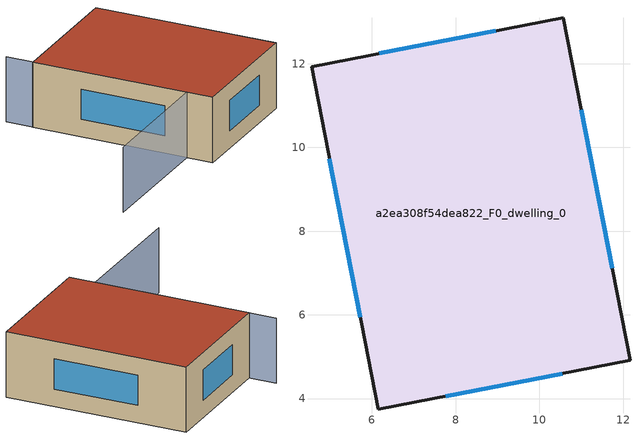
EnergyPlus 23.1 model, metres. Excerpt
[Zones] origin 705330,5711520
a2ea308f54dea822_F0_dwelling_0
 floor ground (EU_floor_Construction): 10.57,13.1 12.17,4.91 6.16,3.74 4.56,11.93 z0
 wall outside (EU_wall_Construction): 10.57,13.1 4.56,11.93 6.16,3.74 12.17,4.91 10.57,13.1 z0:3
 window (EU_Window_Construction): 8.96,12.78 6.17,12.24 / 11.74,7.11 11,10.9 / 7.77,4.06 10.55,4.6 / 4.99,9.73 5.73,5.94 z0.81:2.19
 roof outside (EU_roof_Construction): 12.17,4.91 10.57,13.1 4.56,11.93 6.16,3.74 z3
shading: 4.34,13.16 5.93,4.93 / 5.93,4.93 -0.11,3.76 z0:3
[Building]
EU S2 Campaign: North Axis=0; Terrain=City; Solar Distribution=FullExterior
[Site:Location]
London: Latitude=51.5; Longitude=-0.5; Time Zone=0; Elevation=25
[SizingPeriod:WeatherFileDays]
AnnualSizingPeriod: Begin Month=1; Begin Day of Month=1; End Month=12; End Day of Month=31; Day of Week for Start Day=Monday; Use Weather File Daylight Saving Period=No; Use Weather File Rain and Snow Indicators=No
[MATERIAL]
EU_InternalMass_Material: Roughness=MediumRough; Thickness=0.1; Conductivity=1; Density=1800; Specific Heat=900; Thermal Absorptance=0.9; Solar Absorptance=0.7; Visible Absorptance=0.7
[MATERIAL:NOMASS] Roughness=MediumRough; Thermal Absorptance=0.9; Solar Absorptance=0.7; Visible Absorptance=0.7
Name | Thermal Resistance
EU_wall_NoMass | 0.735294
EU_roof_NoMass | 0.520833
EU_floor_NoMass | 1.81159
[WINDOWMATERIAL:SIMPLEGLAZINGSYSTEM]
EU_Window_SimpleGlazing: UFactor=3.92; Solar Heat Gain Coefficient=0.85; Visible Transmittance=0.85
[CONSTRUCTION]
EU_wall_Construction: EU_wall_NoMass
EU_roof_Construction: EU_roof_NoMass
EU_floor_Construction: EU_floor_NoMass
EU_InternalMass_Construction: EU_InternalMass_Material
EU_Window_Construction: EU_Window_SimpleGlazing
[ZONE]
a2ea308f54dea822_F0_dwelling_0: Type=1; Multiplier=1; Ceiling Height=autocalculate; Volume=153.234; Floor Area=autocalculate; Part of Total Floor Area=Yes
[INTERNALMASS]
a2ea308f54dea822_F0_dwelling_0_EU_InternalMass: Construction=EU_InternalMass_Construction; Zone or ZoneList=a2ea308f54dea822_F0_dwelling_0; Surface Area=51.0719
[OTHEREQUIPMENT]
EU_Step8_InternalGain_a2ea308f54dea822_F0_dwelling_0_f000: Fuel Type=Electricity; Zone or ZoneList or Space or SpaceList=a2ea308f54dea822_F0_dwelling_0; Schedule=EU_Step8_GainSchedule_a2ea308f54dea822_F0_dwelling_0_f000; Design Level Calculation Method=Watts/Area; Power per Zone Floor Area=1; Fraction Latent=0; Fraction Radiant=0; Fraction Lost=0; Carbon Dioxide Generation Rate=0; EndUse Subcategory=EU_Step8_InternalGains
[ZONEVENTILATION:DESIGNFLOWRATE]
EU_ConstantAir_a2ea308f54dea822_F0_dwelling_0: Zone or ZoneList or Space or SpaceList=a2ea308f54dea822_F0_dwelling_0; Schedule=EU_AlwaysOn; Design Flow Rate Calculation Method=AirChanges/Hour; Air Changes per Hour=0.48; Ventilation Type=Natural; Fan Pressure Rise=0; Fan Total Efficiency=1; Constant Term Coefficient=1; Temperature Term Coefficient=0; Velocity Term Coefficient=0; Velocity Squared Term Coefficient=0; Minimum Indoor Temperature=-100; Maximum Indoor Temperature=100; Delta Temperature=-100; Minimum Outdoor Temperature=-100; Maximum Outdoor Temperature=100; Maximum Wind Speed=40
[HVACTEMPLATE:THERMOSTAT]
EU_HeatOnly_a2ea308f54dea822_F0_dwelling_0: Constant Heating Setpoint=20; Constant Cooling Setpoint=50
[HVACTEMPLATE:ZONE:IDEALLOADSAIRSYSTEM]
a2ea308f54dea822_F0_dwelling_0: Template Thermostat=EU_HeatOnly_a2ea308f54dea822_F0_dwelling_0; System Availability Schedule=EU_AlwaysOn; Maximum Heating Supply Air Temperature=50; Minimum Cooling Supply Air Temperature=13; Maximum Heating Supply Air Humidity Ratio=0.0156; Minimum Cooling Supply Air Humidity Ratio=0.0077; Heating Limit=NoLimit; Cooling Limit=NoLimit; Heating Availability Schedule=EU_AlwaysOn; Cooling Availability Schedule=EU_CoolingOff; Dehumidification Control Type=ConstantSensibleHeatRatio; Cooling Sensible Heat Ratio=0.7; Dehumidification Setpoint=60; Humidification Control Type=None; Humidification Setpoint=30; Outdoor Air Method=None; Outdoor Air Flow Rate per Person=0.00944; Outdoor Air Flow Rate per Zone Floor Area=0; Outdoor Air Flow Rate per Zone=0; Demand Controlled Ventilation Type=None; Outdoor Air Economizer Type=NoEconomizer; Heat Recovery Type=None; Sensible Heat Recovery Effectiveness=0.7; Latent Heat Recovery Effectiveness=0.65
[SIZING:ZONE]
a2ea308f54dea822_F0_dwelling_0: Zone Cooling Design Supply Air Temperature Input Method=SupplyAirTemperature; Zone Cooling Design Supply Air Temperature=13; Zone Heating Design Supply Air Temperature Input Method=SupplyAirTemperature; Zone Heating Design Supply Air Temperature=50; Zone Cooling Design Supply Air Humidity Ratio=0.008; Zone Heating Design Supply Air Humidity Ratio=0.008; Cooling Design Air Flow Method=DesignDay; Cooling Design Air Flow Rate=0; Cooling Minimum Air Flow per Zone Floor Area=0.000762; Cooling Minimum Air Flow=0; Cooling Minimum Air Flow Fraction=0.2; Heating Design Air Flow Method=DesignDay; Heating Design Air Flow Rate=0; Heating Maximum Air Flow per Zone Floor Area=0.002032; Heating Maximum Air Flow=0.141576; Heating Maximum Air Flow Fraction=0.3; Account for Dedicated Outdoor Air System=No; Dedicated Outdoor Air System Control Strategy=NeutralSupplyAir; Dedicated Outdoor Air Low Setpoint Temperature for Design=autosize; Dedicated Outdoor Air High Setpoint Temperature for Design=autosize; Zone Load Sizing Method=Sensible Load Only No Latent Load; Zone Latent Cooling Design Supply Air Humidity Ratio Input Method=HumidityRatioDifference; Zone Cooling Design Supply Air Humidity Ratio Difference=0.005; Zone Latent Heating Design Supply Air Humidity Ratio Input Method=HumidityRatioDifference; Zone Humidification Design Supply Air Humidity Ratio Difference=0.005
[SCHEDULE:CONSTANT]
Name | Hourly Value
EU_AlwaysOn | 1
EU_CoolingOff | 0
[SCHEDULE:FILE]
EU_Step8_GainSchedule_a2ea308f54dea822_F0_dwelling_0_f000: File=../../schedules/a2ea308f54dea822/a2ea308f54dea822_F0_dwelling_0_f000_gain.csv; Column Number=1; Rows to Skip at Top=0; Number of Hours of Data=8760; Column Separator=Comma; Interpolate to Timestep=No; Minutes per Item=60; Adjust Schedule for Daylight Savings=Yes
